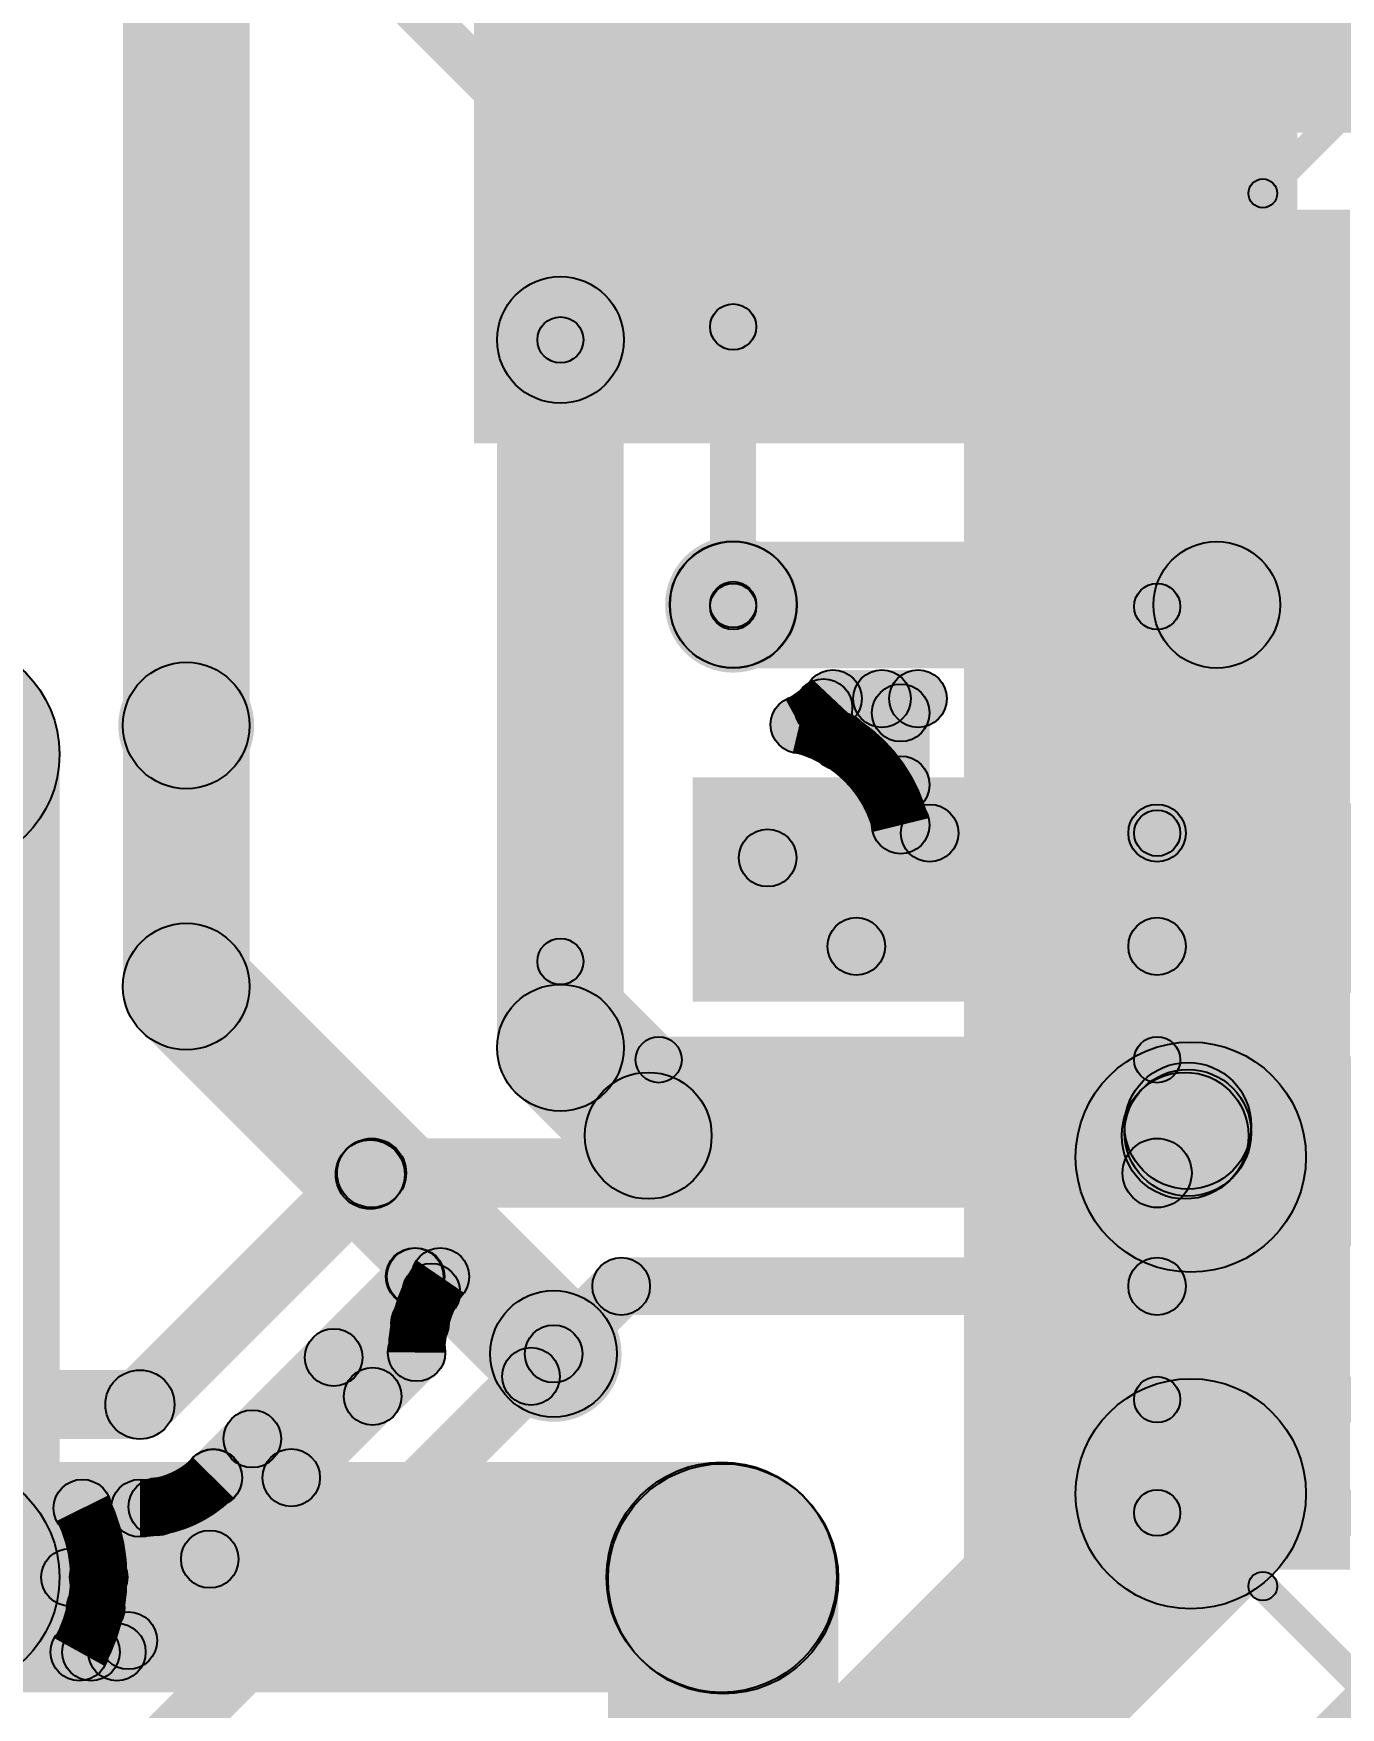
# Model space of a CAD drawing. Header units: millimetres. Extents: x -0.08 to 3.07, y -0.08 to 2.73.
# Drawn here: x 0.2725 to 0.4995, y 1.6184 to 1.9092 of the extents above; entities that cross this region are included whole.
import ezdxf

# ---------------------------------------------------------------- set-up
doc = ezdxf.new("R2010")
doc.units = ezdxf.units.MM
doc.header["$MEASUREMENT"] = 0
for name, color, linetype in [('BottomLayer', 5, 'Continuous'), ('BottomPaste', 16, 'Continuous'), ('BottomSolder', 6, 'Continuous'), ('TopLayer', 1, 'Continuous'), ('TopOverlay', 2, 'Continuous'), ('TopPaste', 8, 'Continuous'), ('TopSolder', 216, 'Continuous'), ('ViaHoleLayer', 16, 'Continuous')]:
    doc.layers.add(name, color=color, linetype=linetype)

# ---------------------------------------------------------------- blocks, each defined once
blk = doc.blocks.new('R__0402_B_50')
at = {"layer": 'BottomLayer'}
for points in [[(-0.0095, 0.0125), (-0.0095, -0.0125), (-0.0275, -0.0125), (-0.0275, 0.0125)], [(0.0275, 0.0125), (0.0275, -0.0125), (0.0095, -0.0125), (0.0095, 0.0125)]]:
    blk.add_hatch(color=5, dxfattribs=at).paths.add_polyline_path(points)
at = {"layer": 'BottomPaste'}
for points in [[(-0.0095, 0.0125), (-0.0095, -0.0125), (-0.0275, -0.0125), (-0.0275, 0.0125)], [(0.0275, 0.0125), (0.0275, -0.0125), (0.0095, -0.0125), (0.0095, 0.0125)]]:
    blk.add_hatch(color=16, dxfattribs=at).paths.add_polyline_path(points)
at = {"layer": 'BottomSolder'}
for points in [[(-0.0055, 0.0165), (-0.0055, -0.0165), (-0.0315, -0.0165), (-0.0315, 0.0165)], [(0.0315, 0.0165), (0.0315, -0.0165), (0.0055, -0.0165), (0.0055, 0.0165)]]:
    blk.add_hatch(color=6, dxfattribs=at).paths.add_polyline_path(points)
blk = doc.blocks.new('SAMD21G18A_AUT_59')
at = {"layer": 'TopLayer'}
for points in [[(-0.11417, 0.19488), (-0.10236, 0.19488), (-0.10236, 0.13583), (-0.11417, 0.13583)], [(-0.09449, 0.19488), (-0.08268, 0.19488), (-0.08268, 0.13583), (-0.09449, 0.13583)], [(-0.0748, 0.19488), (-0.06299, 0.19488), (-0.06299, 0.13583), (-0.0748, 0.13583)], [(-0.05512, 0.19488), (-0.04331, 0.19488), (-0.04331, 0.13583), (-0.05512, 0.13583)], [(-0.03543, 0.19488), (-0.02362, 0.19488), (-0.02362, 0.13583), (-0.03543, 0.13583)], [(-0.01575, 0.19488), (-0.00394, 0.19488), (-0.00394, 0.13583), (-0.01575, 0.13583)], [(0.00394, 0.19488), (0.01575, 0.19488), (0.01575, 0.13583), (0.00394, 0.13583)], [(0.02362, 0.19488), (0.03543, 0.19488), (0.03543, 0.13583), (0.02362, 0.13583)], [(0.04331, 0.19488), (0.05512, 0.19488), (0.05512, 0.13583), (0.04331, 0.13583)], [(0.06299, 0.19488), (0.0748, 0.19488), (0.0748, 0.13583), (0.06299, 0.13583)], [(0.08268, 0.19488), (0.09449, 0.19488), (0.09449, 0.13583), (0.08268, 0.13583)], [(0.10236, 0.19488), (0.11417, 0.19488), (0.11417, 0.13583), (0.10236, 0.13583)]]:
    blk.add_hatch(color=1, dxfattribs=at).paths.add_polyline_path(points)
at = {"layer": 'TopOverlay'}
for points in [[(-0.12277, 0.14877), (-0.11923, 0.14523), (-0.14523, 0.11923), (-0.14877, 0.12277)], [(0.11923, 0.14523), (0.12277, 0.14877), (0.14877, 0.12277), (0.14523, 0.11923)]]:
    blk.add_hatch(color=2, dxfattribs=at).paths.add_polyline_path(points)
h = blk.add_hatch(color=2, dxfattribs=at)
edge = h.paths.add_edge_path()
edge.add_arc((-0.121, 0.147), 0.0025, 0, 360)
h = blk.add_hatch(color=2, dxfattribs=at)
edge = h.paths.add_edge_path()
edge.add_arc((0.121, 0.147), 0.0025, 0, 360)
at = {"layer": 'TopPaste'}
for points in [[(-0.11417, 0.19488), (-0.10236, 0.19488), (-0.10236, 0.13583), (-0.11417, 0.13583)], [(-0.09449, 0.19488), (-0.08268, 0.19488), (-0.08268, 0.13583), (-0.09449, 0.13583)], [(-0.0748, 0.19488), (-0.06299, 0.19488), (-0.06299, 0.13583), (-0.0748, 0.13583)], [(-0.05512, 0.19488), (-0.04331, 0.19488), (-0.04331, 0.13583), (-0.05512, 0.13583)], [(-0.03543, 0.19488), (-0.02362, 0.19488), (-0.02362, 0.13583), (-0.03543, 0.13583)], [(-0.01575, 0.19488), (-0.00394, 0.19488), (-0.00394, 0.13583), (-0.01575, 0.13583)], [(0.00394, 0.19488), (0.01575, 0.19488), (0.01575, 0.13583), (0.00394, 0.13583)], [(0.02362, 0.19488), (0.03543, 0.19488), (0.03543, 0.13583), (0.02362, 0.13583)], [(0.04331, 0.19488), (0.05512, 0.19488), (0.05512, 0.13583), (0.04331, 0.13583)], [(0.06299, 0.19488), (0.0748, 0.19488), (0.0748, 0.13583), (0.06299, 0.13583)], [(0.08268, 0.19488), (0.09449, 0.19488), (0.09449, 0.13583), (0.08268, 0.13583)], [(0.10236, 0.19488), (0.11417, 0.19488), (0.11417, 0.13583), (0.10236, 0.13583)]]:
    blk.add_hatch(color=8, dxfattribs=at).paths.add_polyline_path(points)
at = {"layer": 'TopSolder'}
for points in [[(-0.11817, 0.19888), (-0.09836, 0.19888), (-0.09836, 0.13183), (-0.11817, 0.13183)], [(-0.09849, 0.19888), (-0.07868, 0.19888), (-0.07868, 0.13183), (-0.09849, 0.13183)], [(-0.0788, 0.19888), (-0.05899, 0.19888), (-0.05899, 0.13183), (-0.0788, 0.13183)], [(-0.05912, 0.19888), (-0.03931, 0.19888), (-0.03931, 0.13183), (-0.05912, 0.13183)], [(-0.03943, 0.19888), (-0.01962, 0.19888), (-0.01962, 0.13183), (-0.03943, 0.13183)], [(-0.01975, 0.19888), (0.00006, 0.19888), (0.00006, 0.13183), (-0.01975, 0.13183)], [(-0.00006, 0.19888), (0.01975, 0.19888), (0.01975, 0.13183), (-0.00006, 0.13183)], [(0.01962, 0.19888), (0.03943, 0.19888), (0.03943, 0.13183), (0.01962, 0.13183)], [(0.03931, 0.19888), (0.05912, 0.19888), (0.05912, 0.13183), (0.03931, 0.13183)], [(0.05899, 0.19888), (0.0788, 0.19888), (0.0788, 0.13183), (0.05899, 0.13183)], [(0.07868, 0.19888), (0.09849, 0.19888), (0.09849, 0.13183), (0.07868, 0.13183)], [(0.09836, 0.19888), (0.11817, 0.19888), (0.11817, 0.13183), (0.09836, 0.13183)]]:
    blk.add_hatch(color=216, dxfattribs=at).paths.add_polyline_path(points)
at = {"layer": 'TopOverlay'}
for centre in [(-0.121, 0.147), (0.121, 0.147)]:
    blk.add_circle(centre, 0.0025, dxfattribs=at)
blk = doc.blocks.new('C___0402_B_121')
at = {"layer": 'BottomLayer'}
for points in [[(-0.0095, 0.0125), (-0.0095, -0.0125), (-0.0275, -0.0125), (-0.0275, 0.0125)], [(0.0275, 0.0125), (0.0275, -0.0125), (0.0095, -0.0125), (0.0095, 0.0125)]]:
    blk.add_hatch(color=5, dxfattribs=at).paths.add_polyline_path(points)
at = {"layer": 'BottomPaste'}
for points in [[(-0.0095, 0.0125), (-0.0095, -0.0125), (-0.0275, -0.0125), (-0.0275, 0.0125)], [(0.0275, 0.0125), (0.0275, -0.0125), (0.0095, -0.0125), (0.0095, 0.0125)]]:
    blk.add_hatch(color=16, dxfattribs=at).paths.add_polyline_path(points)
at = {"layer": 'BottomSolder'}
for points in [[(-0.0055, 0.0165), (-0.0055, -0.0165), (-0.0315, -0.0165), (-0.0315, 0.0165)], [(0.0315, 0.0165), (0.0315, -0.0165), (0.0055, -0.0165), (0.0055, 0.0165)]]:
    blk.add_hatch(color=6, dxfattribs=at).paths.add_polyline_path(points)
blk = doc.blocks.new('C___0402_B_122')
at = {"layer": 'BottomLayer'}
for points in [[(-0.0095, 0.0125), (-0.0095, -0.0125), (-0.0275, -0.0125), (-0.0275, 0.0125)], [(0.0275, 0.0125), (0.0275, -0.0125), (0.0095, -0.0125), (0.0095, 0.0125)]]:
    blk.add_hatch(color=5, dxfattribs=at).paths.add_polyline_path(points)
at = {"layer": 'BottomPaste'}
for points in [[(-0.0095, 0.0125), (-0.0095, -0.0125), (-0.0275, -0.0125), (-0.0275, 0.0125)], [(0.0275, 0.0125), (0.0275, -0.0125), (0.0095, -0.0125), (0.0095, 0.0125)]]:
    blk.add_hatch(color=16, dxfattribs=at).paths.add_polyline_path(points)
at = {"layer": 'BottomSolder'}
for points in [[(-0.0055, 0.0165), (-0.0055, -0.0165), (-0.0315, -0.0165), (-0.0315, 0.0165)], [(0.0315, 0.0165), (0.0315, -0.0165), (0.0055, -0.0165), (0.0055, 0.0165)]]:
    blk.add_hatch(color=6, dxfattribs=at).paths.add_polyline_path(points)

msp = doc.modelspace()

# ---------------------------------------------------------------- hatches: boundary and pattern name
at = {"layer": 'BottomLayer'}
for points in [[(0.349, 1.9), (0.55, 1.9), (0.55, 2.007), (0.349, 2.007)], [(0.349, 1.838), (0.492, 1.838), (0.492, 1.929), (0.349, 1.929)], [(0.375, 1.733), (0.353, 1.733), (0.353, 1.856), (0.375, 1.856)], [(0.39404, 1.79896), (0.39404, 1.82096), (0.478, 1.82096), (0.478, 1.79896)], [(0.476, 1.799), (0.493, 1.799), (0.493, 1.821), (0.476, 1.821)], [(0.38622, 1.80222), (0.40178, 1.81778), (0.40182, 1.81773), (0.38627, 1.80218)], [(0.31, 1.74364), (0.288, 1.74364), (0.288, 1.789), (0.31, 1.789)], [(0.277, 1.641), (0.237, 1.641), (0.237, 1.784), (0.277, 1.784)], [(0.387, 1.741), (0.484, 1.741), (0.484, 1.78), (0.387, 1.78)], [(0.29122, 1.73586), (0.30678, 1.75142), (0.3706, 1.6876), (0.35504, 1.67204)], [(0.35622, 1.72522), (0.37178, 1.74078), (0.38705, 1.72551), (0.37149, 1.70995)], [(0.4615, 1.70346), (0.485, 1.70346), (0.485, 1.732), (0.4615, 1.732)], [(0.37927, 1.70673), (0.37927, 1.72873), (0.4725, 1.72873), (0.4725, 1.70673)], [(0.48028, 1.70995), (0.46472, 1.72551), (0.46522, 1.72601), (0.48078, 1.71045)], [(0.484, 1.71823), (0.462, 1.71823), (0.462, 1.71946), (0.484, 1.71946)], [(0.4935, 1.6555), (0.4535, 1.6555), (0.4535, 1.714), (0.4935, 1.714)], [(0.41814, 1.57186), (0.38986, 1.60014), (0.45936, 1.66964), (0.48764, 1.64136)], [(0.257, 1.621), (0.257, 1.661), (0.392, 1.661), (0.392, 1.621)], [(0.49214, 1.55686), (0.46386, 1.58514), (0.51986, 1.64114), (0.54814, 1.61286)]]:
    msp.add_hatch(color=5, dxfattribs=at).paths.add_polyline_path(points)
h = msp.add_hatch(color=5, dxfattribs=at)
edge = h.paths.add_edge_path()
edge.add_arc((0.364, 1.856), 0.01181, 0, 360)
h = msp.add_hatch(color=5, dxfattribs=at)
edge = h.paths.add_edge_path()
edge.add_arc((0.364, 1.856), 0.011, 0, 360)
h = msp.add_hatch(color=5, dxfattribs=at)
edge = h.paths.add_edge_path()
edge.add_arc((0.394, 1.81), 0.01181, 0, 360)
h = msp.add_hatch(color=5, dxfattribs=at)
edge = h.paths.add_edge_path()
edge.add_arc((0.394, 1.81), 0.011, 0, 360)
h = msp.add_hatch(color=5, dxfattribs=at)
edge = h.paths.add_edge_path()
edge.add_arc((0.39404, 1.80996), 0.011, 0, 360)
h = msp.add_hatch(color=5, dxfattribs=at)
edge = h.paths.add_edge_path()
edge.add_arc((0.39404, 1.80996), 0.011, 0, 360)
h = msp.add_hatch(color=5, dxfattribs=at)
edge = h.paths.add_edge_path()
edge.add_arc((0.478, 1.80996), 0.011, 0, 360)
h = msp.add_hatch(color=5, dxfattribs=at)
edge = h.paths.add_edge_path()
edge.add_arc((0.257, 1.784), 0.02, 0, 360)
h = msp.add_hatch(color=5, dxfattribs=at)
edge = h.paths.add_edge_path()
edge.add_arc((0.257, 1.784), 0.02, 0, 360)
h = msp.add_hatch(color=5, dxfattribs=at)
edge = h.paths.add_edge_path()
edge.add_arc((0.299, 1.789), 0.01181, 0, 360)
h = msp.add_hatch(color=5, dxfattribs=at)
edge = h.paths.add_edge_path()
edge.add_arc((0.299, 1.789), 0.011, 0, 360)
h = msp.add_hatch(color=5, dxfattribs=at)
edge = h.paths.add_edge_path()
edge.add_arc((0.4, 1.766), 0.01181, 0, 360)
h = msp.add_hatch(color=5, dxfattribs=at)
edge = h.paths.add_edge_path()
edge.add_arc((0.299, 1.74364), 0.011, 0, 360)
h = msp.add_hatch(color=5, dxfattribs=at)
edge = h.paths.add_edge_path()
edge.add_arc((0.299, 1.74364), 0.011, 0, 360)
h = msp.add_hatch(color=5, dxfattribs=at)
edge = h.paths.add_edge_path()
edge.add_arc((0.364, 1.733), 0.011, 0, 360)
h = msp.add_hatch(color=5, dxfattribs=at)
edge = h.paths.add_edge_path()
edge.add_arc((0.364, 1.733), 0.011, 0, 360)
h = msp.add_hatch(color=5, dxfattribs=at)
edge = h.paths.add_edge_path()
edge.add_arc((0.4735, 1.714), 0.02, 0, 360)
h = msp.add_hatch(color=5, dxfattribs=at)
edge = h.paths.add_edge_path()
edge.add_arc((0.37927, 1.71773), 0.011, 0, 360)
h = msp.add_hatch(color=5, dxfattribs=at)
edge = h.paths.add_edge_path()
edge.add_arc((0.37927, 1.71773), 0.011, 0, 360)
h = msp.add_hatch(color=5, dxfattribs=at)
edge = h.paths.add_edge_path()
edge.add_arc((0.4725, 1.71773), 0.011, 0, 360)
h = msp.add_hatch(color=5, dxfattribs=at)
edge = h.paths.add_edge_path()
edge.add_arc((0.4725, 1.71773), 0.011, 0, 360)
h = msp.add_hatch(color=5, dxfattribs=at)
edge = h.paths.add_edge_path()
edge.add_arc((0.473, 1.71946), 0.011, 0, 360)
h = msp.add_hatch(color=5, dxfattribs=at)
edge = h.paths.add_edge_path()
edge.add_arc((0.473, 1.71823), 0.011, 0, 360)
h = msp.add_hatch(color=5, dxfattribs=at)
edge = h.paths.add_edge_path()
edge.add_arc((0.473, 1.71823), 0.011, 0, 360)
h = msp.add_hatch(color=5, dxfattribs=at)
edge = h.paths.add_edge_path()
edge.add_arc((0.36282, 1.67982), 0.01181, 0, 360)
h = msp.add_hatch(color=5, dxfattribs=at)
edge = h.paths.add_edge_path()
edge.add_arc((0.36282, 1.67982), 0.011, 0, 360)
h = msp.add_hatch(color=5, dxfattribs=at)
edge = h.paths.add_edge_path()
edge.add_arc((0.4735, 1.6555), 0.02, 0, 360)
h = msp.add_hatch(color=5, dxfattribs=at)
edge = h.paths.add_edge_path()
edge.add_arc((0.4735, 1.6555), 0.02, 0, 360)
h = msp.add_hatch(color=5, dxfattribs=at)
edge = h.paths.add_edge_path()
edge.add_arc((0.257, 1.641), 0.02, 0, 360)
h = msp.add_hatch(color=5, dxfattribs=at)
edge = h.paths.add_edge_path()
edge.add_arc((0.257, 1.641), 0.02, 0, 360)
h = msp.add_hatch(color=5, dxfattribs=at)
edge = h.paths.add_edge_path()
edge.add_arc((0.392, 1.641), 0.02, 0, 360)
h = msp.add_hatch(color=5, dxfattribs=at)
edge = h.paths.add_edge_path()
edge.add_arc((0.39227, 1.64073), 0.01181, 0, 360)
at = {"layer": 'TopLayer'}
for points in [[(0.31, 1.789), (0.288, 1.789), (0.288, 2.07399), (0.31, 2.07399)], [(0.394, 1.892), (0.531, 1.892), (0.531, 2.021), (0.394, 2.021)], [(0.32717, 1.91943), (0.33283, 1.92509), (0.39683, 1.86109), (0.39117, 1.85543)], [(0.368, 1.748), (0.36, 1.748), (0.36, 1.856), (0.368, 1.856)], [(0.398, 1.81), (0.39, 1.81), (0.39, 1.85826), (0.398, 1.85826)], [(0.394, 1.80567), (0.394, 1.81367), (0.46765, 1.81367), (0.46765, 1.80567)], [(0.41133, 1.78867), (0.41133, 1.79867), (0.42612, 1.79867), (0.42612, 1.78867)], [(0.40617, 1.78857), (0.41324, 1.79564), (0.42665, 1.78222), (0.41958, 1.77515)], [(0.41601, 1.78275), (0.40894, 1.78982), (0.41632, 1.7972), (0.42339, 1.79013)], [(0.42812, 1.7717), (0.41812, 1.7717), (0.41812, 1.7912), (0.42812, 1.7912)], [(0.42812, 1.7653), (0.42812, 1.7753), (0.46765, 1.7753), (0.46765, 1.7653)], [(0.46765, 1.7663), (0.46765, 1.7743), (0.54604, 1.7743), (0.54604, 1.7663)], [(0.39646, 1.76246), (0.40354, 1.76954), (0.41892, 1.75415), (0.41185, 1.74708)], [(0.41539, 1.74561), (0.41539, 1.75561), (0.46765, 1.75561), (0.46765, 1.74561)], [(0.46411, 1.74708), (0.47118, 1.75415), (0.47118, 1.75415), (0.46411, 1.74708)], [(0.36117, 1.74517), (0.36683, 1.75083), (0.3839, 1.73376), (0.37824, 1.7281)], [(0.38107, 1.72693), (0.38107, 1.73493), (0.46765, 1.73493), (0.46765, 1.72693)], [(0.33121, 1.70524), (0.33121, 1.71724), (0.46765, 1.71724), (0.46765, 1.70524)], [(0.29521, 1.66676), (0.28673, 1.67524), (0.32673, 1.71524), (0.33521, 1.70676)], [(0.30726, 1.65476), (0.30019, 1.66183), (0.33513, 1.69678), (0.34221, 1.68971)], [(0.33532, 1.68971), (0.34239, 1.69678), (0.34509, 1.69408), (0.33802, 1.68701)], [(0.33867, 1.68824), (0.33867, 1.69824), (0.34315, 1.69824), (0.34315, 1.68824)], [(0.37456, 1.68656), (0.37456, 1.69656), (0.46765, 1.69656), (0.46765, 1.68656)], [(0.36244, 1.67237), (0.35537, 1.67944), (0.37102, 1.69509), (0.37809, 1.68802)], [(0.28601, 1.62446), (0.27894, 1.63154), (0.33607, 1.68867), (0.34315, 1.6816)], [(0.29049, 1.62446), (0.28342, 1.63154), (0.33547, 1.68359), (0.34254, 1.67651)], [(0.32109, 1.67566), (0.32816, 1.68273), (0.33492, 1.67596), (0.32785, 1.66889)], [(0.36244, 1.67237), (0.35537, 1.67944), (0.35928, 1.68335), (0.36635, 1.67628)], [(0.29754, 1.60746), (0.29046, 1.61454), (0.35537, 1.67944), (0.36244, 1.67237)], [(0.217, 1.665), (0.217, 1.677), (0.29097, 1.677), (0.29097, 1.665)], [(0.46765, 1.66787), (0.46765, 1.67587), (0.51187, 1.67587), (0.51187, 1.66787)], [(0.30694, 1.66152), (0.31401, 1.66859), (0.32078, 1.66182), (0.31371, 1.65475)], [(0.28098, 1.648), (0.28098, 1.658), (0.29097, 1.658), (0.29097, 1.648)], [(0.29046, 1.64972), (0.29753, 1.65679), (0.30664, 1.64768), (0.29957, 1.64061)], [(0.46765, 1.64819), (0.46765, 1.65619), (0.53719, 1.65619), (0.53719, 1.64819)], [(0.257, 1.636), (0.257, 1.646), (0.27881, 1.646), (0.27881, 1.636)], [(0.41227, 1.37927), (0.37227, 1.37927), (0.37227, 1.64073), (0.41227, 1.64073)], [(0.27974, 1.63215), (0.28681, 1.63922), (0.2925, 1.63354), (0.28543, 1.62647)], [(0.28045, 1.623), (0.28045, 1.633), (0.28696, 1.633), (0.28696, 1.623)]]:
    msp.add_hatch(color=1, dxfattribs=at).paths.add_polyline_path(points)
h = msp.add_hatch(color=1, dxfattribs=at)
edge = h.paths.add_edge_path()
edge.add_arc((0.364, 1.856), 0.01181, 0, 360)
h = msp.add_hatch(color=1, dxfattribs=at)
edge = h.paths.add_edge_path()
edge.add_arc((0.394, 1.85826), 0.004, 0, 360)
h = msp.add_hatch(color=1, dxfattribs=at)
edge = h.paths.add_edge_path()
edge.add_arc((0.394, 1.85826), 0.004, 0, 360)
h = msp.add_hatch(color=1, dxfattribs=at)
edge = h.paths.add_edge_path()
edge.add_arc((0.364, 1.856), 0.004, 0, 360)
h = msp.add_hatch(color=1, dxfattribs=at)
edge = h.paths.add_edge_path()
edge.add_arc((0.394, 1.81), 0.01181, 0, 360)
h = msp.add_hatch(color=1, dxfattribs=at)
edge = h.paths.add_edge_path()
edge.add_arc((0.394, 1.81), 0.004, 0, 360)
h = msp.add_hatch(color=1, dxfattribs=at)
edge = h.paths.add_edge_path()
edge.add_arc((0.394, 1.80967), 0.004, 0, 360)
h = msp.add_hatch(color=1, dxfattribs=at)
edge = h.paths.add_edge_path()
edge.add_arc((0.46765, 1.80967), 0.004, 0, 360)
h = msp.add_hatch(color=1, dxfattribs=at)
edge = h.paths.add_edge_path()
edge.add_arc((0.299, 1.789), 0.01181, 0, 360)
h = msp.add_hatch(color=1, dxfattribs=at)
edge = h.paths.add_edge_path()
edge.add_arc((0.299, 1.789), 0.011, 0, 360)
h = msp.add_hatch(color=1, dxfattribs=at)
edge = h.paths.add_edge_path()
edge.add_arc((0.41133, 1.79367), 0.005, 0, 360)
h = msp.add_hatch(color=1, dxfattribs=at)
edge = h.paths.add_edge_path()
edge.add_arc((0.41133, 1.79367), 0.005, 0, 360)
h = msp.add_hatch(color=1, dxfattribs=at)
edge = h.paths.add_edge_path()
edge.add_arc((0.41985, 1.79367), 0.005, 0, 360)
h = msp.add_hatch(color=1, dxfattribs=at)
edge = h.paths.add_edge_path()
edge.add_arc((0.42612, 1.79367), 0.005, 0, 360)
h = msp.add_hatch(color=1, dxfattribs=at)
edge = h.paths.add_edge_path()
edge.add_arc((0.4097, 1.7921), 0.005, 0, 360)
h = msp.add_hatch(color=1, dxfattribs=at)
edge = h.paths.add_edge_path()
edge.add_arc((0.42312, 1.7912), 0.005, 0, 360)
h = msp.add_hatch(color=1, dxfattribs=at)
edge = h.paths.add_edge_path()
edge.add_arc((0.40552, 1.78916), 0.005, 0, 360)
h = msp.add_hatch(color=1, dxfattribs=at)
edge = h.paths.add_edge_path()
edge.add_arc((0.40552, 1.78916), 0.005, 0, 360)
h = msp.add_hatch(color=1, dxfattribs=at)
edge = h.paths.add_edge_path()
edge.add_arc((0.41247, 1.78628), 0.005, 0, 360)
h = msp.add_hatch(color=1, dxfattribs=at)
edge = h.paths.add_edge_path()
edge.add_arc((0.42312, 1.77869), 0.005, 0, 360)
h = msp.add_hatch(color=1, dxfattribs=at)
edge = h.paths.add_edge_path()
edge.add_arc((0.4, 1.766), 0.01181, 0, 360)
h = msp.add_hatch(color=1, dxfattribs=at)
edge = h.paths.add_edge_path()
edge.add_arc((0.42312, 1.7717), 0.005, 0, 360)
h = msp.add_hatch(color=1, dxfattribs=at)
edge = h.paths.add_edge_path()
edge.add_arc((0.42312, 1.7717), 0.005, 0, 360)
h = msp.add_hatch(color=1, dxfattribs=at)
edge = h.paths.add_edge_path()
edge.add_arc((0.42812, 1.7703), 0.005, 0, 360)
h = msp.add_hatch(color=1, dxfattribs=at)
edge = h.paths.add_edge_path()
edge.add_arc((0.46765, 1.7703), 0.005, 0, 360)
h = msp.add_hatch(color=1, dxfattribs=at)
edge = h.paths.add_edge_path()
edge.add_arc((0.46765, 1.7703), 0.004, 0, 360)
h = msp.add_hatch(color=1, dxfattribs=at)
edge = h.paths.add_edge_path()
edge.add_arc((0.4, 1.766), 0.005, 0, 360)
h = msp.add_hatch(color=1, dxfattribs=at)
edge = h.paths.add_edge_path()
edge.add_arc((0.41539, 1.75061), 0.005, 0, 360)
h = msp.add_hatch(color=1, dxfattribs=at)
edge = h.paths.add_edge_path()
edge.add_arc((0.41539, 1.75061), 0.005, 0, 360)
h = msp.add_hatch(color=1, dxfattribs=at)
edge = h.paths.add_edge_path()
edge.add_arc((0.46765, 1.75061), 0.005, 0, 360)
h = msp.add_hatch(color=1, dxfattribs=at)
edge = h.paths.add_edge_path()
edge.add_arc((0.46765, 1.75061), 0.005, 0, 360)
h = msp.add_hatch(color=1, dxfattribs=at)
edge = h.paths.add_edge_path()
edge.add_arc((0.46765, 1.75061), 0.005, 0, 360)
h = msp.add_hatch(color=1, dxfattribs=at)
edge = h.paths.add_edge_path()
edge.add_arc((0.364, 1.748), 0.004, 0, 360)
h = msp.add_hatch(color=1, dxfattribs=at)
edge = h.paths.add_edge_path()
edge.add_arc((0.364, 1.748), 0.004, 0, 360)
h = msp.add_hatch(color=1, dxfattribs=at)
edge = h.paths.add_edge_path()
edge.add_arc((0.38107, 1.73093), 0.004, 0, 360)
h = msp.add_hatch(color=1, dxfattribs=at)
edge = h.paths.add_edge_path()
edge.add_arc((0.38107, 1.73093), 0.004, 0, 360)
h = msp.add_hatch(color=1, dxfattribs=at)
edge = h.paths.add_edge_path()
edge.add_arc((0.46765, 1.73093), 0.004, 0, 360)
h = msp.add_hatch(color=1, dxfattribs=at)
edge = h.paths.add_edge_path()
edge.add_arc((0.33097, 1.711), 0.006, 0, 360)
h = msp.add_hatch(color=1, dxfattribs=at)
edge = h.paths.add_edge_path()
edge.add_arc((0.33121, 1.71124), 0.006, 0, 360)
h = msp.add_hatch(color=1, dxfattribs=at)
edge = h.paths.add_edge_path()
edge.add_arc((0.46765, 1.71124), 0.006, 0, 360)
h = msp.add_hatch(color=1, dxfattribs=at)
edge = h.paths.add_edge_path()
edge.add_arc((0.33867, 1.69324), 0.005, 0, 360)
h = msp.add_hatch(color=1, dxfattribs=at)
edge = h.paths.add_edge_path()
edge.add_arc((0.33867, 1.69324), 0.005, 0, 360)
h = msp.add_hatch(color=1, dxfattribs=at)
edge = h.paths.add_edge_path()
edge.add_arc((0.33886, 1.69324), 0.005, 0, 360)
h = msp.add_hatch(color=1, dxfattribs=at)
edge = h.paths.add_edge_path()
edge.add_arc((0.34315, 1.69324), 0.005, 0, 360)
h = msp.add_hatch(color=1, dxfattribs=at)
edge = h.paths.add_edge_path()
edge.add_arc((0.34315, 1.69324), 0.005, 0, 360)
h = msp.add_hatch(color=1, dxfattribs=at)
edge = h.paths.add_edge_path()
edge.add_arc((0.37456, 1.69156), 0.005, 0, 360)
h = msp.add_hatch(color=1, dxfattribs=at)
edge = h.paths.add_edge_path()
edge.add_arc((0.37456, 1.69156), 0.005, 0, 360)
h = msp.add_hatch(color=1, dxfattribs=at)
edge = h.paths.add_edge_path()
edge.add_arc((0.46765, 1.69156), 0.005, 0, 360)
h = msp.add_hatch(color=1, dxfattribs=at)
edge = h.paths.add_edge_path()
edge.add_arc((0.34156, 1.69054), 0.005, 0, 360)
h = msp.add_hatch(color=1, dxfattribs=at)
edge = h.paths.add_edge_path()
edge.add_arc((0.33961, 1.68514), 0.005, 0, 360)
h = msp.add_hatch(color=1, dxfattribs=at)
edge = h.paths.add_edge_path()
edge.add_arc((0.36282, 1.67982), 0.01181, 0, 360)
h = msp.add_hatch(color=1, dxfattribs=at)
edge = h.paths.add_edge_path()
edge.add_arc((0.32462, 1.67919), 0.005, 0, 360)
h = msp.add_hatch(color=1, dxfattribs=at)
edge = h.paths.add_edge_path()
edge.add_arc((0.33901, 1.68005), 0.005, 0, 360)
h = msp.add_hatch(color=1, dxfattribs=at)
edge = h.paths.add_edge_path()
edge.add_arc((0.33901, 1.68005), 0.005, 0, 360)
h = msp.add_hatch(color=1, dxfattribs=at)
edge = h.paths.add_edge_path()
edge.add_arc((0.36282, 1.67982), 0.005, 0, 360)
h = msp.add_hatch(color=1, dxfattribs=at)
edge = h.paths.add_edge_path()
edge.add_arc((0.35891, 1.67591), 0.005, 0, 360)
h = msp.add_hatch(color=1, dxfattribs=at)
edge = h.paths.add_edge_path()
edge.add_arc((0.35891, 1.67591), 0.005, 0, 360)
h = msp.add_hatch(color=1, dxfattribs=at)
edge = h.paths.add_edge_path()
edge.add_arc((0.35891, 1.67591), 0.005, 0, 360)
h = msp.add_hatch(color=1, dxfattribs=at)
edge = h.paths.add_edge_path()
edge.add_arc((0.29097, 1.671), 0.006, 0, 360)
h = msp.add_hatch(color=1, dxfattribs=at)
edge = h.paths.add_edge_path()
edge.add_arc((0.29097, 1.671), 0.006, 0, 360)
h = msp.add_hatch(color=1, dxfattribs=at)
edge = h.paths.add_edge_path()
edge.add_arc((0.33139, 1.67243), 0.005, 0, 360)
h = msp.add_hatch(color=1, dxfattribs=at)
edge = h.paths.add_edge_path()
edge.add_arc((0.46765, 1.67187), 0.004, 0, 360)
h = msp.add_hatch(color=1, dxfattribs=at)
edge = h.paths.add_edge_path()
edge.add_arc((0.31048, 1.66505), 0.005, 0, 360)
h = msp.add_hatch(color=1, dxfattribs=at)
edge = h.paths.add_edge_path()
edge.add_arc((0.3037, 1.65827), 0.005, 0, 360)
h = msp.add_hatch(color=1, dxfattribs=at)
edge = h.paths.add_edge_path()
edge.add_arc((0.30372, 1.6583), 0.005, 0, 360)
h = msp.add_hatch(color=1, dxfattribs=at)
edge = h.paths.add_edge_path()
edge.add_arc((0.30372, 1.6583), 0.005, 0, 360)
h = msp.add_hatch(color=1, dxfattribs=at)
edge = h.paths.add_edge_path()
edge.add_arc((0.31724, 1.65829), 0.005, 0, 360)
h = msp.add_hatch(color=1, dxfattribs=at)
edge = h.paths.add_edge_path()
edge.add_arc((0.29399, 1.65326), 0.005, 0, 360)
h = msp.add_hatch(color=1, dxfattribs=at)
edge = h.paths.add_edge_path()
edge.add_arc((0.39227, 1.64073), 0.02, 0, 360)
h = msp.add_hatch(color=1, dxfattribs=at)
edge = h.paths.add_edge_path()
edge.add_arc((0.28098, 1.653), 0.005, 0, 360)
h = msp.add_hatch(color=1, dxfattribs=at)
edge = h.paths.add_edge_path()
edge.add_arc((0.28098, 1.653), 0.005, 0, 360)
h = msp.add_hatch(color=1, dxfattribs=at)
edge = h.paths.add_edge_path()
edge.add_arc((0.29097, 1.653), 0.005, 0, 360)
h = msp.add_hatch(color=1, dxfattribs=at)
edge = h.paths.add_edge_path()
edge.add_arc((0.29097, 1.653), 0.005, 0, 360)
h = msp.add_hatch(color=1, dxfattribs=at)
edge = h.paths.add_edge_path()
edge.add_arc((0.29097, 1.653), 0.005, 0, 360)
h = msp.add_hatch(color=1, dxfattribs=at)
edge = h.paths.add_edge_path()
edge.add_arc((0.46765, 1.65219), 0.004, 0, 360)
h = msp.add_hatch(color=1, dxfattribs=at)
edge = h.paths.add_edge_path()
edge.add_arc((0.39227, 1.64073), 0.01181, 0, 360)
h = msp.add_hatch(color=1, dxfattribs=at)
edge = h.paths.add_edge_path()
edge.add_arc((0.3031, 1.64414), 0.005, 0, 360)
h = msp.add_hatch(color=1, dxfattribs=at)
edge = h.paths.add_edge_path()
edge.add_arc((0.27881, 1.641), 0.005, 0, 360)
h = msp.add_hatch(color=1, dxfattribs=at)
edge = h.paths.add_edge_path()
edge.add_arc((0.28381, 1.641), 0.005, 0, 360)
h = msp.add_hatch(color=1, dxfattribs=at)
edge = h.paths.add_edge_path()
edge.add_arc((0.28381, 1.641), 0.005, 0, 360)
h = msp.add_hatch(color=1, dxfattribs=at)
edge = h.paths.add_edge_path()
edge.add_arc((0.28328, 1.63568), 0.005, 0, 360)
h = msp.add_hatch(color=1, dxfattribs=at)
edge = h.paths.add_edge_path()
edge.add_arc((0.28896, 1.63), 0.005, 0, 360)
h = msp.add_hatch(color=1, dxfattribs=at)
edge = h.paths.add_edge_path()
edge.add_arc((0.28045, 1.628), 0.005, 0, 360)
h = msp.add_hatch(color=1, dxfattribs=at)
edge = h.paths.add_edge_path()
edge.add_arc((0.28045, 1.628), 0.005, 0, 360)
h = msp.add_hatch(color=1, dxfattribs=at)
edge = h.paths.add_edge_path()
edge.add_arc((0.28247, 1.628), 0.005, 0, 360)
h = msp.add_hatch(color=1, dxfattribs=at)
edge = h.paths.add_edge_path()
edge.add_arc((0.28696, 1.628), 0.005, 0, 360)
h = msp.add_hatch(color=1, dxfattribs=at)
edge = h.paths.add_edge_path()
edge.add_arc((0.28696, 1.628), 0.005, 0, 360)
at = {"layer": 'ViaHoleLayer'}
h = msp.add_hatch(color=16, dxfattribs=at)
edge = h.paths.add_edge_path()
edge.add_arc((0.364, 1.856), 0.00591, 0, 360)
h = msp.add_hatch(color=16, dxfattribs=at)
edge = h.paths.add_edge_path()
edge.add_arc((0.394, 1.81), 0.00591, 0, 360)
h = msp.add_hatch(color=16, dxfattribs=at)
edge = h.paths.add_edge_path()
edge.add_arc((0.299, 1.789), 0.00591, 0, 360)
h = msp.add_hatch(color=16, dxfattribs=at)
edge = h.paths.add_edge_path()
edge.add_arc((0.4, 1.766), 0.00591, 0, 360)
h = msp.add_hatch(color=16, dxfattribs=at)
edge = h.paths.add_edge_path()
edge.add_arc((0.36282, 1.67982), 0.00591, 0, 360)
h = msp.add_hatch(color=16, dxfattribs=at)
edge = h.paths.add_edge_path()
edge.add_arc((0.39227, 1.64073), 0.00591, 0, 360)

# ---------------------------------------------------------------- linework, layer by layer
at = {"layer": 'BottomLayer'}
for centre, radius in [((0.364, 1.856), 0.011), ((0.394, 1.81), 0.011), ((0.39404, 1.80996), 0.011), ((0.39404, 1.80996), 0.011), ((0.478, 1.80996), 0.011), ((0.257, 1.784), 0.02), ((0.257, 1.784), 0.02), ((0.299, 1.789), 0.011), ((0.299, 1.74364), 0.011), ((0.299, 1.74364), 0.011), ((0.364, 1.733), 0.011), ((0.364, 1.733), 0.011), ((0.4735, 1.714), 0.02), ((0.37927, 1.71773), 0.011), ((0.37927, 1.71773), 0.011), ((0.4725, 1.71773), 0.011), ((0.4725, 1.71773), 0.011), ((0.473, 1.71946), 0.011), ((0.473, 1.71823), 0.011), ((0.473, 1.71823), 0.011), ((0.36282, 1.67982), 0.011), ((0.4735, 1.6555), 0.02), ((0.4735, 1.6555), 0.02), ((0.257, 1.641), 0.02), ((0.257, 1.641), 0.02), ((0.392, 1.641), 0.02)]:
    msp.add_circle(centre, radius, dxfattribs=at)
at = {"layer": 'TopLayer', "const_width": 0.01}
for points in [[(0.41133, 1.79367, -0.07763), (0.40552, 1.78916)], [(0.40552, 1.78916, -0.280786), (0.42312, 1.7717)], [(0.33901, 1.68005, -0.148384), (0.34315, 1.69324)], [(0.30372, 1.6583, -0.199396), (0.29097, 1.653)], [(0.3037, 1.65827, -0.198912), (0.29097, 1.653)], [(0.28098, 1.653, -0.116537), (0.28381, 1.641)], [(0.28381, 1.641, -0.127236), (0.28045, 1.628)]]:
    msp.add_lwpolyline(points, format="xyb", dxfattribs=at)
at = {"layer": 'TopLayer'}
for centre, radius in [((0.394, 1.85826), 0.004), ((0.394, 1.85826), 0.004), ((0.364, 1.856), 0.004), ((0.394, 1.81), 0.004), ((0.394, 1.80967), 0.004), ((0.46765, 1.80967), 0.004), ((0.299, 1.789), 0.011), ((0.41133, 1.79367), 0.005), ((0.41133, 1.79367), 0.005), ((0.41985, 1.79367), 0.005), ((0.42612, 1.79367), 0.005), ((0.4097, 1.7921), 0.005), ((0.42312, 1.7912), 0.005), ((0.40552, 1.78916), 0.005), ((0.40552, 1.78916), 0.005), ((0.41247, 1.78628), 0.005), ((0.42312, 1.77869), 0.005), ((0.42312, 1.7717), 0.005), ((0.42312, 1.7717), 0.005), ((0.42812, 1.7703), 0.005), ((0.46765, 1.7703), 0.005), ((0.46765, 1.7703), 0.004), ((0.4, 1.766), 0.005), ((0.41539, 1.75061), 0.005), ((0.41539, 1.75061), 0.005), ((0.46765, 1.75061), 0.005), ((0.46765, 1.75061), 0.005), ((0.46765, 1.75061), 0.005), ((0.364, 1.748), 0.004), ((0.364, 1.748), 0.004), ((0.38107, 1.73093), 0.004), ((0.38107, 1.73093), 0.004), ((0.46765, 1.73093), 0.004), ((0.33097, 1.711), 0.006), ((0.33121, 1.71124), 0.006), ((0.46765, 1.71124), 0.006), ((0.33867, 1.69324), 0.005), ((0.33867, 1.69324), 0.005), ((0.33886, 1.69324), 0.005), ((0.34315, 1.69324), 0.005), ((0.34315, 1.69324), 0.005), ((0.37456, 1.69156), 0.005), ((0.37456, 1.69156), 0.005), ((0.46765, 1.69156), 0.005), ((0.34156, 1.69054), 0.005), ((0.33961, 1.68514), 0.005), ((0.32462, 1.67919), 0.005), ((0.33901, 1.68005), 0.005), ((0.33901, 1.68005), 0.005), ((0.36282, 1.67982), 0.005), ((0.35891, 1.67591), 0.005), ((0.35891, 1.67591), 0.005), ((0.35891, 1.67591), 0.005), ((0.29097, 1.671), 0.006), ((0.29097, 1.671), 0.006), ((0.33139, 1.67243), 0.005), ((0.46765, 1.67187), 0.004), ((0.31048, 1.66505), 0.005), ((0.3037, 1.65827), 0.005), ((0.30372, 1.6583), 0.005), ((0.30372, 1.6583), 0.005), ((0.31724, 1.65829), 0.005), ((0.29399, 1.65326), 0.005), ((0.39227, 1.64073), 0.02), ((0.28098, 1.653), 0.005), ((0.28098, 1.653), 0.005), ((0.29097, 1.653), 0.005), ((0.29097, 1.653), 0.005), ((0.29097, 1.653), 0.005), ((0.46765, 1.65219), 0.004), ((0.3031, 1.64414), 0.005), ((0.27881, 1.641), 0.005), ((0.28381, 1.641), 0.005), ((0.28381, 1.641), 0.005), ((0.28328, 1.63568), 0.005), ((0.28896, 1.63), 0.005), ((0.28045, 1.628), 0.005), ((0.28045, 1.628), 0.005), ((0.28247, 1.628), 0.005), ((0.28696, 1.628), 0.005), ((0.28696, 1.628), 0.005)]:
    msp.add_circle(centre, radius, dxfattribs=at)

# ---------------------------------------------------------------- block references
for name, p, rotation in [('SAMD21G18A_AUT_59', (0.633, 1.76046), 90), ('R__0402_B_50', (0.478, 1.82846), 90), ('C___0402_B_121', (0.492, 1.759), 360), ('C___0402_B_122', (0.492, 1.715), 360)]:
    msp.add_blockref(name, p, dxfattribs=dict(rotation=rotation))

# ---------------------------------------------------------------- texts
at = {"layer": 'TopOverlay'}
msp.add_text('U5', height=0.04, dxfattribs=at).set_placement((0.377, 1.886))

doc.saveas('drawing.dxf')
